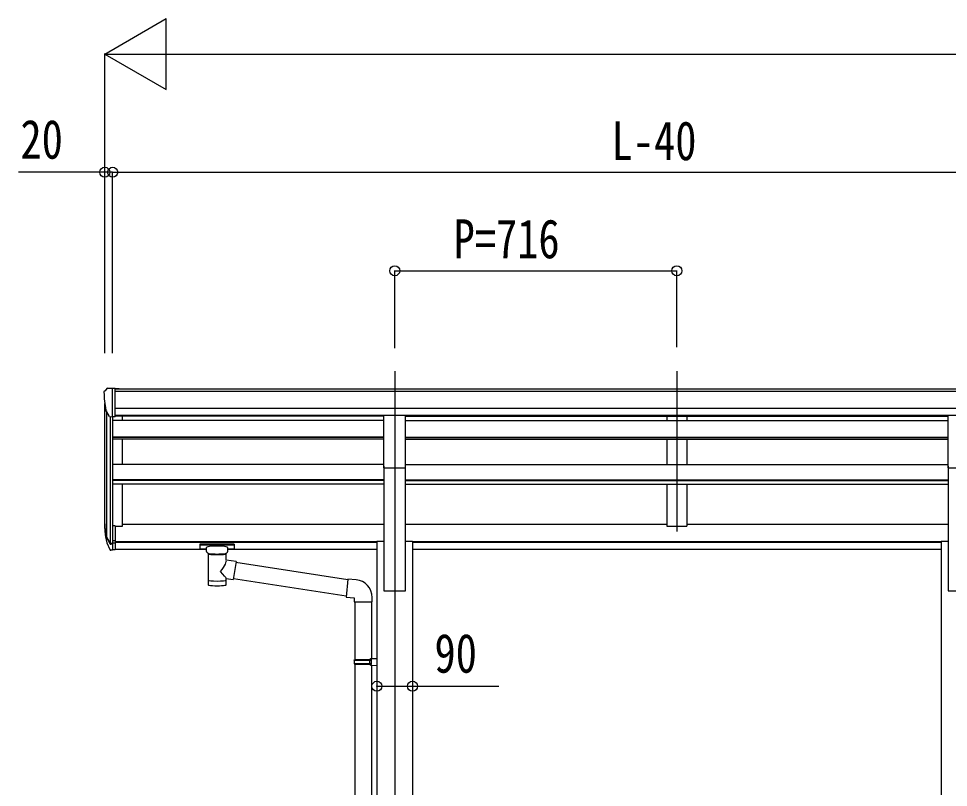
# Model space of a CAD drawing. Units: millimetres, scale not verified. Extents: x -12615 to 12615, y -8910 to 8910.
# Drawn here: x -6107 to -3747, y -3406 to -1455 of the extents above; entities that cross this region are included whole.
import ezdxf
from ezdxf.enums import TextEntityAlignment as Align

# ---------------------------------------------------------------- set-up
doc = ezdxf.new("R2010")
doc.units = ezdxf.units.MM
doc.header["$LTSCALE"] = 40
for name, color, linetype in [('0-3_YKK_12', 2, 'Continuous'), ('0-4_YKK_13', 4, 'Continuous'), ('0-5_YKK_A1', 4, 'Continuous'), ('0-6_YKK_D', 6, 'Continuous')]:
    doc.layers.add(name, color=color, linetype=linetype)
doc.styles.add('ＭＳ ゴシック', font='')
doc.styles.get('ＭＳ ゴシック').set_extended_font_data('MS Gothic')

msp = doc.modelspace()

# ---------------------------------------------------------------- linework, layer by layer
at = {"layer": '0-3_YKK_12'}
for p, q in [((-5152.11, -2349.74), (-5152.11, -2756.53)), ((-4436.11, -2349.74), (-4436.11, -2756.53)), ((-5152.11, -2607.32), (-5152.11, -5307.32))]:
    msp.add_line(p, q, dxfattribs=at)
at = {"layer": '0-4_YKK_13'}
for p, q in [((-5890.11, -2402.44), (-5890.11, -2403.07)), ((-5883.2, -2393.63), (-5887.27, -2399.44)), ((-5880.11, -2393.07), (-5882.45, -2393.21)), ((-5880.11, -2393.07), (-5861.61, -2393.07)), ((-5868.11, -2466.05), (-5868.11, -2393.07)), ((-5861.61, -2393.07), (-5851.61, -2393.15)), ((-5861.61, -2465.05), (-5861.61, -2393.07)), ((-5851.61, -2394.67), (-5851.61, -2393.15)), ((-5875.74, -2464.24), (-5885.01, -2448.17)), ((-5868.11, -2466.05), (-5873.32, -2465.73)), ((-5861.61, -2465.05), (-5868.11, -2465.05)), ((-5179.61, -2461.5), (-5124.61, -2461.5)), ((-5179.61, -2595.02), (-5179.61, -2461.5)), ((-5124.61, -2595.02), (-5124.61, -2461.5)), ((-3747.61, -2461.5), (-3692.61, -2461.5)), ((-3747.61, -2595.02), (-3747.61, -2461.5)), ((-5179.61, -2595.02), (-5124.61, -2595.02)), ((-3747.61, -2595.02), (-3692.61, -2595.02)), ((-5868.11, -2742.02), (-5868.11, -2803.9)), ((-5861.61, -2742.02), (-5868.11, -2742.02)), ((-5861.61, -2742.02), (-5861.61, -2803.08)), ((-5885.72, -2768.06), (-5875.56, -2787.23)), ((-5874.55, -2785.98), (-5884.3, -2767.57)), ((-5861.61, -2780.33), (-5868.11, -2780.33)), ((-5883.14, -2784.91), (-5875.56, -2802.4)), ((-5868.11, -2786.73), (-5873.25, -2786.73)), ((-5868.11, -2788.73), (-5872.96, -2788.73)), ((-5868.11, -2803.9), (-5872.96, -2803.9)), ((-5861.61, -2785.73), (-5868.11, -2785.73)), ((-5861.61, -2803.08), (-5868.11, -2803.08)), ((-5646.61, -2788.79), (-5646.61, -2799.55)), ((-5646.61, -2788.99), (-5646.61, -2790.53)), ((-5644.61, -2788.13), (-5561.61, -2788.13)), ((-5644.61, -2790.31), (-5561.61, -2790.31)), ((-5644.61, -2800.22), (-5630.11, -2800.22)), ((-5630.11, -2807.03), (-5630.11, -2796.75)), ((-5576.11, -2807.03), (-5576.11, -2796.75)), ((-5576.11, -2800.22), (-5561.61, -2800.22)), ((-5559.61, -2788.79), (-5559.61, -2799.55)), ((-5626.01, -2811.53), (-5626.03, -2891.82)), ((-5580.21, -2829.1), (-5580.21, -2811.51)), ((-5554.99, -2833.01), (-5580.21, -2829.09)), ((-5554.99, -2833.01), (-5562.01, -2878.27)), ((-5271.4, -2879.06), (-5555.3, -2835.02)), ((-5580.2, -2891.82), (-5580.21, -2875.19)), ((-5580.21, -2875.44), (-5562.01, -2878.27)), ((-5275.07, -2921), (-5561.74, -2876.52)), ((-5250.39, -2878.88), (-5271.23, -2877.06)), ((-5209.31, -2934.62), (-5209.31, -2923.71)), ((-5255.31, -2934.62), (-5209.31, -2934.62)), ((-5253.31, -2934.62), (-5253.31, -3081.37)), ((-5211.31, -2934.62), (-5211.31, -3078.81)), ((-5255.31, -3083.37), (-5254.31, -3081.37)), ((-5255.31, -3083.37), (-5211.31, -3083.37)), ((-5255.31, -3083.37), (-5255.31, -3091.37)), ((-5255.31, -3091.37), (-5211.31, -3091.37)), ((-5255.31, -3091.37), (-5254.31, -3093.37)), ((-5254.31, -3081.37), (-5211.31, -3081.37)), ((-5215.79, -3083.37), (-5216.22, -3081.37)), ((-5213.31, -3078.87), (-5197.31, -3078.4)), ((-5213.31, -3080.87), (-5213.31, -3078.87)), ((-5213.31, -3080.87), (-5211.31, -3080.87)), ((-5197.31, -3078.4), (-5197.31, -3096.34)), ((-5254.31, -3093.37), (-5211.31, -3093.37)), ((-5253.31, -3093.37), (-5253.31, -3837.56)), ((-5213.31, -3095.87), (-5213.31, -3093.87)), ((-5213.31, -3095.87), (-5197.31, -3096.34)), ((-5211.31, -3095.93), (-5211.31, -3835))]:
    msp.add_line(p, q, dxfattribs=at)
for points in [[(-5646.61, -2788.79), (-5646.58, -2788.6), (-5646.49, -2788.46), (-5646.39, -2788.37), (-5646.29, -2788.31), (-5646.17, -2788.26), (-5645.88, -2788.2), (-5645.39, -2788.15), (-5644.85, -2788.13), (-5644.61, -2788.13)], [(-5646.61, -2799.55), (-5646.58, -2799.75), (-5646.49, -2799.89), (-5646.39, -2799.98), (-5646.29, -2800.04), (-5646.17, -2800.09), (-5645.88, -2800.15), (-5645.39, -2800.2), (-5644.85, -2800.22), (-5644.61, -2800.22)], [(-5630.07, -2806.97), (-5630.1, -2807.32), (-5629.85, -2808.28), (-5629.33, -2809.17), (-5628.53, -2810), (-5627.41, -2810.8), (-5626.01, -2811.53)], [(-5580.21, -2811.51), (-5579.98, -2811.42), (-5578.63, -2810.69), (-5577.51, -2809.84), (-5576.76, -2808.97), (-5576.29, -2808.07), (-5576.12, -2807.19)], [(-5561.61, -2788.13), (-5561.26, -2788.13), (-5560.73, -2788.16), (-5560.28, -2788.21), (-5559.98, -2788.29), (-5559.81, -2788.39), (-5559.69, -2788.53), (-5559.62, -2788.71), (-5559.61, -2788.79)], [(-5561.61, -2800.22), (-5561.26, -2800.21), (-5560.73, -2800.19), (-5560.28, -2800.14), (-5559.98, -2800.06), (-5559.81, -2799.96), (-5559.69, -2799.82), (-5559.62, -2799.64), (-5559.61, -2799.55)], [(-5271.23, -2877.06), (-5275.24, -2922.88), (-5255.31, -2924.62), (-5255.31, -2934.62)], [(-5215.79, -3083.37), (-5215.79, -3091.37), (-5216.22, -3093.37)], [(-5213.31, -3093.87), (-5211.31, -3093.87), (-5211.31, -3080.87)]]:
    msp.add_lwpolyline(points, dxfattribs=at)
for centre, radius, start, end in [((-5887.11, -2402.44), 3, 93, 180), ((-5688.11, -2403.07), 202, 180, 192.90261), ((-5882.38, -2394.21), 1, 93.5, 145), ((-5873.14, -2462.74), 3, 210, 266.5), ((-5799.45, -2745.89), 89.07, 174.49576, 194.41188), ((-5800.17, -2741.61), 88.05, 177.22392, 197.21071), ((-5754.9, -2748.84), 133.22, 183.27987, 195.71302), ((-5872.96, -2785.73), 3, 210, 270), ((-5872.96, -2800.9), 3, 210, 270), ((-5873.25, -2785.23), 1.5, 210, 270), ((-5254.31, -2923.71), 45, 0, 85)]:
    msp.add_arc(centre, radius, start, end, dxfattribs=at)
for centre, major_axis, ratio, start_param, end_param in [((-5644.61, -2790.53), (2, 0), 0.109601, 1.5707963, 3.1415927), ((-5603.11, -2796.75), (27, 0), 0.122176, 6.2831853, 9.424778), ((-5592.11, -2807.03), (16, 0), 0.361356, 6.2636979, 6.2831853), ((-5561.61, -2790.53), (2, 0), 0.109601, 0, 1.5707963), ((-5603.1, -2811.98), (-22.91, 0.42), 0.072511, 0.0008029, 1.5715993), ((-5603.1, -2813.6), (-22.91, 0.42), 0.072511, 0.0008029, 1.5715993), ((-5603.13, -2811.98), (22.92, 0.42), 0.07247, 4.71158, 6.2823764), ((-5603.13, -2813.6), (22.92, 0.42), 0.07247, 4.71158, 6.2823764), ((-5603.11, -2855.64), (-22.81, -26.62), 0.234429, 1.6855472, 3.1268519), ((-5600.56, -2852.99), (20.32, -22.25), 0.045535, 0.0389954, 1.3075346), ((-5603.11, -2891.82), (22.92, 0), 0.101955, 3.1415499, 6.2833984), ((-5603.11, -2879.38), (22.91, 0), 0.122865, 3.1415927, 6.2831853)]:
    msp.add_ellipse(centre, major_axis=major_axis, ratio=ratio, start_param=start_param, end_param=end_param, dxfattribs=at)
at = {"layer": '0-5_YKK_A1'}
for p, q in [((-5861.61, -2394.67), (-3020.61, -2394.67)), ((-5861.61, -2400.02), (-3020.61, -2400.02)), ((-5888.11, -2744.19), (-5888.11, -2431.42)), ((-5883.83, -2450.22), (-5883.83, -2768.45)), ((-5861.61, -2443.55), (-3010.61, -2443.55)), ((-5874.11, -2465.58), (-5874.11, -2786.46)), ((-5868.11, -2466.05), (-5868.11, -2742.02)), ((-5179.61, -2474.85), (-5868.11, -2474.85)), ((-5861.61, -2461.22), (-3010.61, -2461.22)), ((-5179.61, -2463.59), (-5861.61, -2463.59)), ((-5843.11, -2474.85), (-5843.11, -2463.59)), ((-5124.61, -2463.59), (-3747.61, -2463.59)), ((-5124.61, -2474.85), (-3747.61, -2474.85)), ((-4461.11, -2463.66), (-4461.11, -2474.85)), ((-4411.11, -2463.66), (-4411.11, -2474.85)), ((-5179.61, -2516.77), (-5868.11, -2516.77)), ((-5179.61, -2518.27), (-5868.11, -2518.27)), ((-5179.61, -2522.47), (-5868.11, -2522.47)), ((-5843.11, -2586.2), (-5843.11, -2522.47)), ((-5124.61, -2516.77), (-3747.61, -2516.77)), ((-5124.61, -2518.27), (-3747.61, -2518.27)), ((-5124.61, -2522.47), (-3747.61, -2522.47)), ((-4461.11, -2522.47), (-4461.11, -2586.2)), ((-4411.11, -2522.47), (-4411.11, -2586.2)), ((-5179.62, -2586.2), (-5868.11, -2586.2)), ((-5179.61, -2590.52), (-5179.61, -2907.32)), ((-5124.61, -2907.32), (-5124.61, -2590.52)), ((-5124.6, -2586.2), (-3747.6, -2586.2)), ((-3747.61, -2590.52), (-3747.61, -2907.32)), ((-5179.61, -2625.65), (-5868.11, -2625.65)), ((-5179.61, -2627.12), (-5868.11, -2627.12)), ((-5179.61, -2636.38), (-5868.11, -2636.38)), ((-5843.11, -2742.85), (-5843.11, -2636.38)), ((-5124.61, -2625.65), (-3747.61, -2625.65)), ((-5124.61, -2627.12), (-3747.61, -2627.12)), ((-5124.61, -2636.38), (-3747.61, -2636.38)), ((-4461.11, -2636.38), (-4461.11, -2742.87)), ((-4411.11, -2636.38), (-4411.11, -2742.87)), ((-5861.61, -2742.85), (-5843.11, -2742.85)), ((-5843.11, -2738.05), (-5179.61, -2738.05)), ((-5124.61, -2738.05), (-4461.11, -2738.05)), ((-4461.11, -2742.87), (-4411.11, -2742.87)), ((-4411.11, -2738.05), (-3747.61, -2738.05)), ((-5861.61, -2782.14), (-5197.31, -2782.14)), ((-5861.61, -2783.54), (-5197.31, -2783.54)), ((-5197.31, -2780.93), (-5197.31, -4482.32)), ((-5197.31, -2780.93), (-5179.61, -2780.93)), ((-5124.61, -2780.93), (-5106.91, -2780.93)), ((-5106.91, -2780.93), (-5106.91, -4482.32)), ((-5106.91, -2782.14), (-3765.31, -2782.14)), ((-5106.91, -2783.54), (-3765.31, -2783.54)), ((-3765.31, -2780.93), (-3747.61, -2780.93)), ((-3765.31, -2780.93), (-3765.31, -4482.32)), ((-5861.61, -2800.91), (-5630.11, -2800.91)), ((-5576.11, -2800.91), (-5197.31, -2800.91)), ((-5106.91, -2800.91), (-3765.31, -2800.91)), ((-5179.61, -2907.32), (-5124.61, -2907.32)), ((-3747.61, -2907.32), (-3692.61, -2907.32))]:
    msp.add_line(p, q, dxfattribs=at)
at = {"layer": '0-6_YKK_D'}
for p, q in [((-5888.11, -1544.67), (-5732.23, -1454.67)), ((-5732.23, -1634.67), (-5732.23, -1454.67)), ((-5888.11, -2304.24), (-5888.11, -1543.67)), ((-5888.11, -1544.67), (-5732.23, -1634.67)), ((-5888.11, -1544.67), (-5576.34, -1544.67)), ((-5708.11, -1544.67), (-300.11, -1544.67)), ((-5888.11, -2303.24), (-5888.11, -1843.67)), ((-5868.11, -2304.24), (-5868.11, -1843.67)), ((-5868.11, -2304.24), (-5868.11, -1843.67)), ((-5868.11, -1844.67), (-3004.11, -1844.67)), ((-5152.11, -2291.29), (-5152.11, -2093.67)), ((-5152.11, -2094.67), (-4436.11, -2094.67)), ((-4436.11, -2288.41), (-4436.11, -2093.67)), ((-5197.31, -3150.3), (-5197.31, -3148.24)), ((-5106.91, -3150.3), (-5106.91, -3148.24))]:
    msp.add_line(p, q, dxfattribs=at)
for points in [[(-5868.11, -1844.67), (-5888.11, -1844.67), (-6106.85, -1844.67)], [(-5197.31, -3149.24), (-5106.91, -3149.24), (-4888.18, -3149.24)]]:
    msp.add_lwpolyline(points, dxfattribs=at)
for centre in [(-5888.11, -1844.67), (-5868.11, -1844.67), (-5868.11, -1844.67), (-5152.11, -2094.67), (-4436.11, -2094.67), (-5197.31, -3149.24), (-5106.91, -3149.24)]:
    msp.add_circle(centre, 12.75, dxfattribs=at)

# ---------------------------------------------------------------- texts
at = {"layer": '0-6_YKK_D', "style": 'ＭＳ ゴシック', "width": 0.8}
for s, p in [('20', (-6102.18, -1840)), ('L-40', (-4601.71, -1843.67)), ('P=716', (-5002.91, -2092.67)), ('90', (-5051.25, -3144.57))]:
    msp.add_text(s, height=98.97, dxfattribs=at).set_placement(p, align=Align.BOTTOM_LEFT)

doc.saveas('drawing.dxf')
